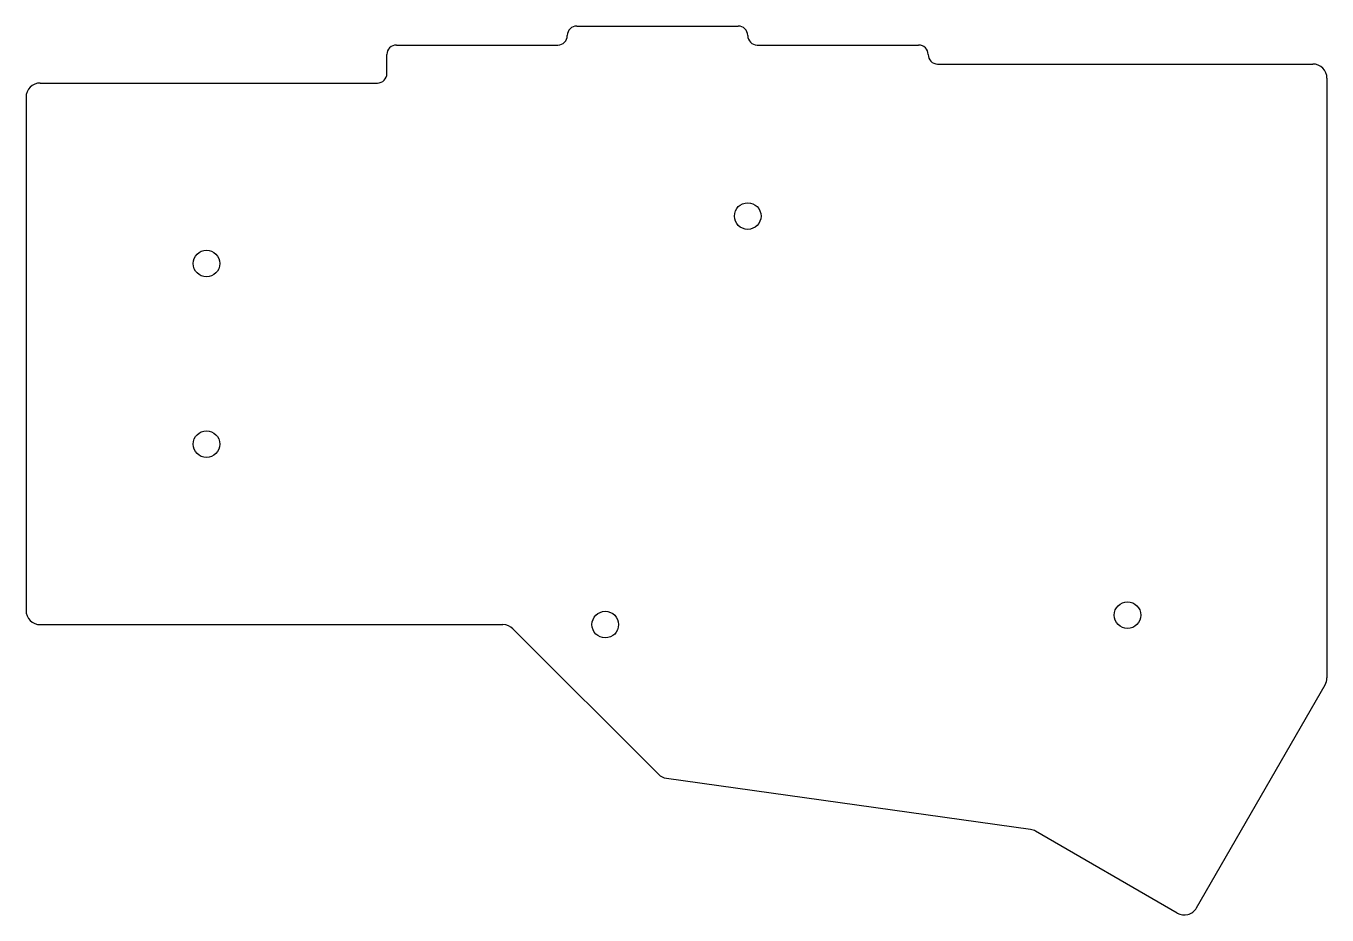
# Model space of a CAD drawing. Header units: millimetres. Extents: x 0 to 137, y -31 to 63.
import ezdxf

# ---------------------------------------------------------------- set-up
doc = ezdxf.new("R2010")
doc.units = ezdxf.units.MM

msp = doc.modelspace()

# ---------------------------------------------------------------- linework, layer by layer
for p, q in [((57, 62), (57, 62)), ((57, 62), (57, 62)), ((58, 63), (75, 63)), ((76, 62), (76, 62)), ((76, 62), (76, 62)), ((39, 61), (56, 61)), ((77, 61), (94, 61)), ((38, 58), (38, 60)), ((95, 60), (95, 60)), ((95, 60), (95, 60)), ((95, 60), (95, 60)), ((96, 59), (135.5, 59)), ((1.5, 57), (37, 57)), ((137, 57.5), (137, -5.6)), ((0, 55.5), (0, 1.5)), ((1.5, 0), (50.22, 0)), ((66.59, -15.75), (51.28, -0.44)), ((123.27, -29.81), (136.8, -6.35)), ((105.78, -21.57), (67.45, -16.18)), ((121.22, -30.36), (106.32, -21.75))]:
    msp.add_line(p, q)
for centre in [(76, 43), (19, 38), (19, 19), (61, 0), (116, 1)]:
    msp.add_circle(centre, 1.4)
for centre, radius, start, end in [((56, 62), 1, 270, 0), ((58, 62), 1, 90, 180), ((75, 62), 1, 0, 90), ((77, 62), 1, 180, 270), ((39, 60), 1, 90, 180), ((94, 60), 1, 0, 90), ((96, 60), 1, 180, 270), ((135.5, 57.5), 1.5, 0, 90), ((37, 58), 1, 270, 0), ((1.5, 55.5), 1.5, 90, 180), ((1.5, 1.5), 1.5, 180, 270), ((50.22, -1.5), 1.5, 45, 90), ((135.5, -5.6), 1.5, 330.0261, 0), ((67.66, -14.69), 1.5, 225, 262), ((105.57, -23.05), 1.5, 60, 82), ((121.97, -29.06), 1.5, 240, 330.0264)]:
    msp.add_arc(centre, radius, start, end)

doc.saveas('drawing.dxf')
